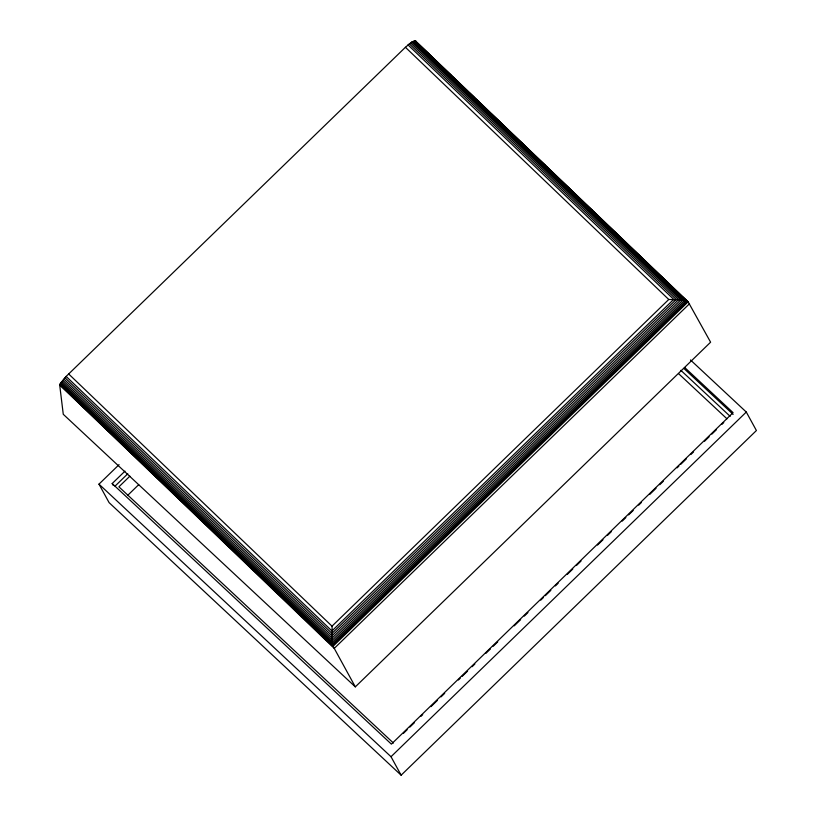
<?xml version="1.0" encoding="UTF-8"?>
<svg xmlns="http://www.w3.org/2000/svg" width="816" height="816" viewBox="0 0 816 816"><rect width="100%" height="100%" fill="white"/><g stroke="black" fill="none" stroke-linecap="round" stroke-linejoin="round"><path stroke-width="1.22" d="M59.66 384.734L332.918 646.425L688.133 301.818L680.809 299.829L668.763 299.482L332.01 626.168C332.612 633.42 330.49 641.866 334.254 648.383L355.317 686.868L710.603 342.2L688.133 301.818L415.334 40.861L411.672 42.085L405.419 47.287L66.147 376.421L59.66 384.734L63.271 414.293L355.317 686.868M59.66 384.795L334.254 648.383L689.53 303.715M690.489 359.968L746.293 412.049L756.412 430.532L401.135 775.2L109.089 502.625L98.971 484.143L119.065 464.651M113.149 485.296L112.19 483.541L124.981 471.138M115.015 486.152L127.806 473.749M129.887 476.167L118.912 486.826L393.434 743.05M127.755 495.292L138.73 484.643M403.502 733.278L407.164 729.728M409.907 727.066L414.477 722.629M420.883 716.417L422.719 714.643M430.95 706.646L437.356 700.434M441.017 696.884L444.679 693.335M458.408 680.014L460.234 678.239M462.06 676.464L467.558 671.14M472.127 666.703L474.871 664.04M485.857 653.381L490.426 648.944M493.18 646.282L497.75 641.845M514.223 625.862L520.628 619.65M524.29 616.1L527.952 612.551M540.763 600.117L543.507 597.455M545.333 595.68L550.831 590.356M555.4 585.919L558.144 583.256M567.293 574.382L572.791 569.048M576.443 565.498L581.023 561.061M597.496 545.078L602.983 539.753M607.563 535.316L611.225 531.767M622.2 521.118L625.862 517.558M628.606 514.896L633.185 510.459M638.673 505.135L641.417 502.472M649.648 494.486L656.054 488.264M659.716 484.714L663.377 481.165M677.107 467.854L678.932 466.079M680.768 464.304L686.256 458.969M690.836 454.532L693.58 451.87M704.555 441.221L709.135 436.784M711.878 434.112L716.448 429.675M721.946 424.351L723.772 422.576M401.135 775.2L391.017 756.718L746.293 412.049M414.997 40.8L415.854 41.065M684.675 367.486L733.074 412.651L391.384 744.131L112.19 483.541M683.798 368.373L733.125 414.406M680.86 370.331L730.177 416.364M678.575 373.646L726.974 418.812M98.971 484.143L391.017 756.718M415.334 40.861L687.307 301.328L332.704 645.344L59.925 384.112M417.751 43.442L428.767 53.989M432.439 57.508L450.809 75.092M454.481 78.611L467.333 90.923M469.169 92.677L473.759 97.073M476.513 99.715L486.611 109.385M491.201 113.781L509.572 131.366M513.244 134.885L525.178 146.319M527.932 148.961L533.44 154.234M535.276 155.989L545.374 165.668M549.974 170.065L569.252 188.527M572.006 191.168L583.022 201.715M586.694 205.234L592.202 210.508M594.038 212.272L604.146 221.942M608.736 226.338L621.588 238.649M623.424 240.404L628.014 244.8M630.768 247.442L640.866 257.111M645.456 261.508L663.826 279.092M667.498 282.611L679.432 294.046M682.186 296.687L686.776 301.084M414.63 40.871L686.134 300.88L332.51 643.936L60.374 383.316M413.773 41.075L684.634 300.472L332.347 642.243L61.006 382.388M412.784 41.483L682.849 300.115L332.204 640.285L61.802 381.327M411.672 42.085L680.809 299.829L332.081 638.132L62.73 380.185M410.479 42.86L678.575 299.605L332 635.817L63.781 378.961M409.224 43.789L676.199 299.452L331.949 633.41L64.933 377.696M407.949 44.849L673.73 299.38L331.939 630.962L66.147 376.421M405.419 47.287L668.763 299.482M68.677 373.973L332.01 626.168"/></g></svg>
